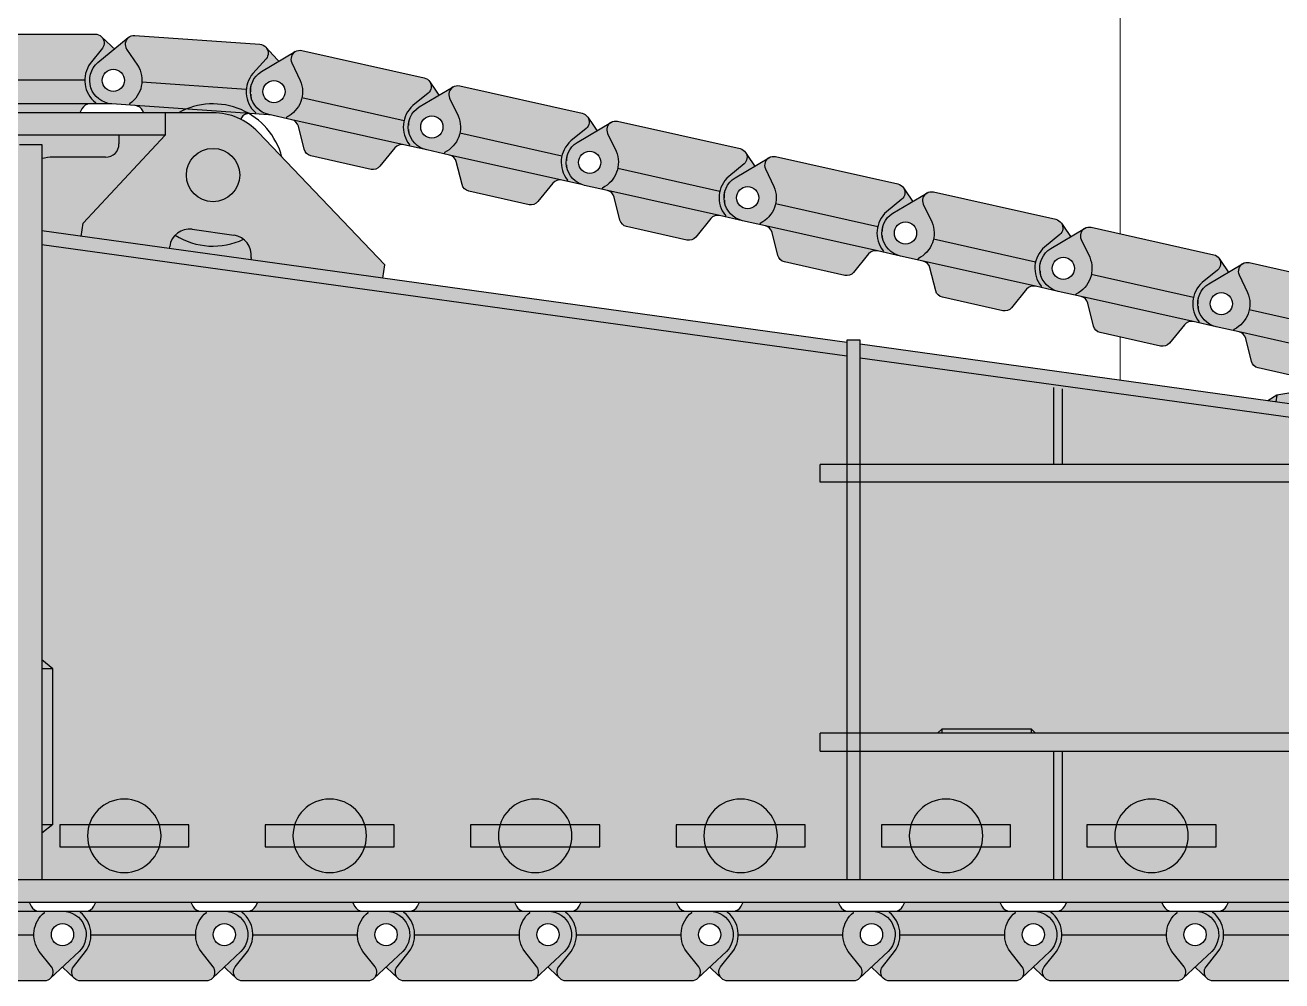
# Model space of a CAD drawing. Header units: millimetres. Extents: x 3847 to 29691, y 5505 to 44718.
# Drawn here: x 16505 to 19331, y 21404 to 23554 of the extents above; entities that cross this region are included whole.
import ezdxf
from ezdxf.enums import TextEntityAlignment as Align

# ---------------------------------------------------------------- set-up
doc = ezdxf.new("R2010")
doc.units = ezdxf.units.MM
doc.set_wipeout_variables(frame=1)
doc.layers.add('Сетка', color=250, linetype='Continuous', lineweight=9)
doc.layers.add('Техника. Кран Liebherr LR 1750', color=251, linetype='Continuous', lineweight=30)
doc.layers.add('Техника. Кран Liebherr LR 1750. Штриховка', color=7, linetype='Continuous', lineweight=15, true_color=0xefd96b)
doc.styles.get("Standard").update_dxf_attribs({"font": ''})
doc.styles.get('Standard').set_extended_font_data('Mipgost')

# ---------------------------------------------------------------- blocks, each defined once
blk = doc.blocks.new('BLOCK-20160731.203409')
at = {"color": 0, "linetype": 'ByBlock', "lineweight": -2, "transparency": 16777216}
blk.add_wipeout([(-26.8, -98.2), (-26.8, -98.2), (-29.8, -100.6), (-33.3, -102.5), (-37, -103.6), (-40.9, -104), (-323.1, -104), (-323.1, -104), (-327, -103.6), (-330.7, -102.5), (-334.2, -100.6), (-337.2, -98.2), (-337.2, -98.2), (-401.5, -37.7), (-401.5, -37.7), (-415.4, -13.6), (-415.1, 14.3), (-400.8, 38.2), (-376.3, 51.6), (-364, 53), (-311.2, 53), (-311.2, 53), (-305.7, 53.8), (-300.7, 56), (-296.4, 59.5), (-293.3, 64.1), (-269.4, 111.8), (-269.4, 111.8), (-266.3, 116.3), (-262, 119.8), (-257, 122.1), (-251.5, 122.8), (-251.5, 122.8), (-112.5, 122.8), (-112.5, 122.8), (-107, 122.1), (-102, 119.8), (-97.7, 116.3), (-94.6, 111.8), (-70.7, 64.1), (-70.7, 64.1), (-67.6, 59.5), (-63.3, 56), (-58.3, 53.8), (-52.8, 53), (-52.8, 53), (0, 53), (0, 53), (26.9, 45.7), (46.4, 25.8), (53.1, -1.3), (45.2, -28), (37.5, -37.7)], dxfattribs=at)
at = {"layer": 'Техника. Кран Liebherr LR 1750. Штриховка', "true_color": 0x848484, "transparency": 16777216}
h = blk.add_hatch(color=252, dxfattribs=at)
h.dxf.hatch_style = 1
h.paths.add_polyline_path([(-251.5, 122.8, 0.284084), (-269.4, 111.8), (-293.3, 64.1, -0.284084), (-311.2, 53), (-52.8, 53, -0.284084), (-70.7, 64.1), (-94.6, 111.8, 0.284084), (-112.5, 122.8)])
at = {"layer": 'Техника. Кран Liebherr LR 1750. Штриховка', "true_color": 0xadadad, "transparency": 16777216}
h = blk.add_hatch(color=253, dxfattribs=at)
h.dxf.hatch_style = 1
h.paths.add_polyline_path([(-323.7, 50.1), (-323.7, 53), (-364, 53, 0.668745), (-401.5, -37.7), (-337.2, -98.2, -0.36781), (-339.3, -72.3), (-311.8, -37.6, 0.398594)])
h.paths.add_polyline_path([(-389, 0, -1), (-339, 0, -1)], flags=16)
h.paths.add_polyline_path([(-52.2, -37.6), (-24.7, -72.3, -0.36781), (-26.8, -98.2), (37.5, -37.7, 0.668745), (0, 53), (-40.3, 53), (-40.3, 50.1, 0.398594)])
h.paths.add_polyline_path([(25, 0, -1), (-25, 0, -1)], flags=16)
h.paths.add_polyline_path([(-64.3, -0.1, -0.227384), (-40.3, 50.1), (-40.3, 53), (-52.8, 53), (-311.2, 53), (-323.7, 53), (-323.7, 50.1, -0.227384), (-299.7, -0.1)])
at = {"layer": 'Техника. Кран Liebherr LR 1750. Штриховка', "transparency": 16777216}
h = blk.add_hatch(color=256, dxfattribs=at)
h.dxf.hatch_style = 1
h.set_gradient(color1=(91, 91, 91), color2=(173, 173, 173), rotation=90, tint=1)
h.paths.add_polyline_path([(-299.7, -0.1, -0.156982), (-311.8, -37.6), (-339.3, -72.3, 0.36781), (-337.2, -98.2, 0.198506), (-323.1, -104), (-40.9, -104, 0.198506), (-26.8, -98.2, 0.36781), (-24.7, -72.3), (-52.2, -37.6, -0.156982), (-64.3, -0.1)])
at = {"color": 0, "linetype": 'ByBlock', "lineweight": -2, "transparency": 16777216}
for p, q in [((-311.2, 53), (-52.8, 53)), ((-299.7, -0.1), (-64.3, -0.1))]:
    blk.add_line(p, q, dxfattribs=at)
blk.add_lwpolyline([(37.5, -37.7), (-26.8, -98.2, -0.198506), (-40.9, -104), (-323.1, -104, -0.198506), (-337.2, -98.2), (-401.5, -37.7, -0.668745), (-364, 53), (-311.2, 53, 0.284084), (-293.3, 64.1), (-269.4, 111.8, -0.284084), (-251.5, 122.8), (-112.5, 122.8, -0.284084), (-94.6, 111.8), (-70.7, 64.1, 0.284084), (-52.8, 53), (0, 53, -0.668745)], format="xyb", close=True, dxfattribs=at)
for points in [[(-337.2, -98.2, -0.36781), (-339.3, -72.3), (-311.8, -37.6, 0.398594), (-323.7, 50.1), (-323.7, 53)], [(-26.8, -98.2, 0.36781), (-24.7, -72.3), (-52.2, -37.6, -0.398594), (-40.3, 50.1), (-40.3, 53)]]:
    blk.add_lwpolyline(points, format="xyb", dxfattribs=at)
for centre in [(-364, 0), (0, 0)]:
    blk.add_circle(centre, 25, dxfattribs=at)
blk = doc.blocks.new('BLOCK-20200617.075124')
at = {"color": 0, "linetype": 'ByBlock', "lineweight": -2, "transparency": 16777216}
blk.add_lwpolyline([(-145.2, 24.8), (145.2, 24.8), (145.2, -24.8), (-145.2, -24.8)], close=True, dxfattribs=at)
blk.add_circle((0, 0), 82.7, dxfattribs=at)
blk = doc.blocks.new('*U52')
at = {"color": 0, "linetype": 'ByBlock', "lineweight": -2, "transparency": 16777216}
blk.add_blockref('BLOCK-20200617.075124', (0, 0), dxfattribs=at)
blk = doc.blocks.new('*U53')
at = {"color": 0, "linetype": 'ByBlock', "lineweight": -2, "transparency": 16777216}
for p in [(462, 0), (924, 0), (1386, 0), (1848, 0), (2310, 0), (2772, 0)]:
    blk.add_blockref('*U52', p, dxfattribs=at)
blk = doc.blocks.new('BLOCK-20200617.103316')
at = {"color": 0, "linetype": 'ByBlock', "lineweight": -2, "transparency": 16777216}
blk.add_wipeout([(1159.4, 878), (1159.4, 878), (1159.4, 878), (1159.4, 878), (-1836.6, 878), (-2298.6, 878), (-2298.6, 878), (-2326.7, 875.1), (-2353.7, 866.7), (-2378.5, 853), (-2400, 834.6), (-2684.7, 535.7), (-2680.3, 503.8), (-3713.6, 357.5), (-3713.6, 362.5), (-3763.6, 362.5), (-3763.6, 350.4), (-4653.6, 224.4), (-4655.7, 239.3), (-4655.7, 239.3), (-4830.6, 281.7), (-5010.5, 286.6), (-5187.4, 253.9), (-5353.6, 184.8), (-5353.6, 184.8), (-5353.6, 142), (-5003.6, 142), (-5003.6, -558), (-5031.1, -592.2), (-5231.3, -592.2), (-5231.3, -592.2), (-5278, -657.8), (-5335.3, -714.3), (-5401.5, -760.2), (-5474.6, -794.1), (-5474.6, -794.1), (-5482.9, -801.6), (-5486.4, -846.5), (-5471.8, -852.6), (-4888.6, -898), (4211.4, -898), (5021.2, -849.1), (5021.2, -849.1), (5169.2, -817), (5300.5, -741.6), (5402.9, -630.1), (5466.8, -492.8), (5486.2, -342.6), (5459.4, -193.6), (5388.7, -59.7), (5280.8, 46.6), (5145.9, 115.3), (5090.3, 130), (4497.9, 254.1), (4497.9, 254.1), (4406, 268.9), (4313.2, 275.1), (4220.1, 272.7), (4127.7, 261.6), (4127.7, 261.6), (4013.9, 242.5), (3993.5, 230.2), (3076.4, 357.3), (3076.4, 366.5), (3046.4, 366.5), (3046.4, 361.5), (2003.4, 506), (2007.5, 535.7), (1722.8, 834.6), (1722.8, 834.6), (1701.3, 853), (1676.5, 866.7), (1649.5, 875.1), (1621.4, 878)], dxfattribs=at)
at = {"layer": 'Техника. Кран Liebherr LR 1750. Штриховка', "transparency": 16777216}
h = blk.add_hatch(color=256, dxfattribs=at)
h.dxf.hatch_style = 1
edge = h.paths.add_edge_path()
edge.add_line((1159.4, 878), (-1836.6, 878))
edge.add_line((-1836.6, 878), (-2298.6, 878))
edge.add_arc((-2298.6, 738), 140, 90, 136.3824)
edge.add_line((-2400, 834.6), (-2684.7, 535.7))
edge.add_line((-2684.7, 535.7), (-2680.3, 503.8))
edge.add_line((-2680.3, 503.8), (-3713.6, 357.5))
edge.add_line((-3713.6, 357.5), (-3713.6, 362.5))
edge.add_line((-3713.6, 362.5), (-3763.6, 362.5))
edge.add_line((-3763.6, 362.5), (-3763.6, 350.4))
edge.add_line((-3763.6, 350.4), (-4653.6, 224.4))
edge.add_line((-4653.6, 224.4), (-4655.7, 239.3))
edge.add_arc((-4943.9, -566.7), 855.9, 70.3219, 118.598)
edge.add_line((-5353.6, 184.8), (-5353.6, 142))
edge.add_line((-5353.6, 142), (-5003.6, 142))
edge.add_line((-5003.6, 142), (-5003.6, -558))
edge.add_line((-5003.6, -558), (-5031.1, -592.2))
edge.add_line((-5031.1, -592.2), (-5231.3, -592.2))
edge.add_arc((-5633.6, -355), 467, 289.9048, 329.4803, ccw=False)
edge.add_line((-5474.6, -794.1), (-5482.9, -801.6))
edge.add_line((-5482.9, -801.6), (-5486.4, -846.5))
edge.add_line((-5486.4, -846.5), (-5471.8, -852.6))
edge.add_line((-5471.8, -852.6), (-4888.6, -898))
edge.add_line((-4888.6, -898), (4211.4, -898))
edge.add_line((4211.4, -898), (5021.2, -849.1))
edge.add_arc((4991.4, -355), 495, 273.4537, 438.4769)
edge.add_line((5090.3, 130), (4497.9, 254.1))
edge.add_arc((4292.9, -724.7), 1000, 78.1711, 99.5061)
edge.add_line((4127.7, 261.6), (4013.9, 242.5))
edge.add_line((4013.9, 242.5), (3993.5, 230.2))
edge.add_line((3993.5, 230.2), (3076.4, 357.3))
edge.add_line((3076.4, 357.3), (3076.4, 366.5))
edge.add_line((3076.4, 366.5), (3046.4, 366.5))
edge.add_line((3046.4, 366.5), (3046.4, 361.5))
edge.add_line((3046.4, 361.5), (2003.4, 506))
edge.add_line((2003.4, 506), (2007.5, 535.7))
edge.add_line((2007.5, 535.7), (1722.8, 834.6))
edge.add_arc((1621.4, 738), 140, 43.6176, 90)
edge.add_line((1621.4, 878), (1159.4, 878))
at = {"color": 0, "linetype": 'ByBlock', "lineweight": -2, "ltscale": 20, "transparency": 16777216}
for p, q in [((1513.9, 878), (1513.9, 828)), ((1513.9, 828), (-2191.1, 828)), ((1329.3, 629.7), (1513.9, 828)), ((1409.9, 828), (1409.9, 808)), ((1186.4, 807), (1236.4, 807)), ((1236.4, 807), (1236.4, -848)), ((1379.9, 778), (1261.4, 778)), ((1325.1, 600), (1329.3, 629.7)), ((2003.4, 506), (1236.4, 612.3)), ((1574.7, 615.9), (1668.5, 602.9)), ((1236.4, 582), (3046.4, 331.2)), ((1523.3, 572.5), (1523.9, 577.5)), ((1706.9, 552.1), (1706.3, 547.2)), ((3046.4, 361.5), (3046.4, -848)), ((3076.4, -848), (3076.4, 357.3)), ((3076.4, 327), (4411.4, 142)), ((3511.4, 259.9), (3511.4, 87)), ((3531.4, 87), (3531.4, 257.1)), ((4013.9, 242.5), (4011.8, 227.7)), ((2986.4, 47), (2986.4, 87)), ((4411.4, 87), (2986.4, 87)), ((4411.4, 47), (2986.4, 47)), ((1261.4, -373), (1236.4, -353)), ((1261.4, -373), (1236.4, -373)), ((1261.4, -723), (1261.4, -373)), ((3261.4, -508), (3250.8, -518)), ((3261.4, -508), (3461.4, -508)), ((3261.4, -518), (3261.4, -508)), ((3461.4, -508), (3471, -518)), ((3461.4, -508), (3461.4, -518)), ((2986.4, -558), (2986.4, -518)), ((4411.4, -518), (2986.4, -518)), ((2986.4, -558), (4411.4, -558)), ((3511.4, -558), (3511.4, -848)), ((3531.4, -848), (3531.4, -558)), ((1261.4, -723), (1236.4, -743)), ((1236.4, -723), (1261.4, -723)), ((4209.9, -848), (-4888.6, -848))]:
    blk.add_line(p, q, dxfattribs=at)
for points in [[(-4888.6, -898), (4211.4, -898)], [(4925.8, 144.3), (4451.4, 170), (4451.4, 177), (4411.4, 177), (4411.4, 172.3), (3993.5, 230.2)]]:
    blk.add_lwpolyline(points, dxfattribs=at)
blk.add_lwpolyline([(4127.7, 261.6), (4013.9, 242.5), (3993.5, 230.2), (3076.4, 357.3), (3076.4, 366.5), (3046.4, 366.5), (3046.4, 361.5), (2003.4, 506), (2007.5, 535.7), (1722.8, 834.6, 0.20519), (1621.4, 878), (1159.4, 878)], format="xyb", dxfattribs=at)
blk.add_circle((1621.4, 738), 60, dxfattribs=at)
for centre, radius, start, end in [((1621.4, 738), 160, 14.6626, 118.955), ((1379.9, 808), 30, 270, 0), ((1261.4, 678), 100, 90, 104.4775), ((1568.5, 571.3), 45, 82.1102, 172.1102), ((1621.4, 738), 160, 237.8088, 295.5054), ((1662.4, 558.3), 45, 352.1102, 82.1102)]:
    blk.add_arc(centre, radius, start, end, dxfattribs=at)
at = {"color": 0, "linetype": 'ByBlock', "lineweight": -2, "transparency": 16777216, "xscale": -1}
blk.add_blockref('*U53', (4193.8, -748.6), dxfattribs=at)
blk = doc.blocks.new('BLOCK-20150606.23573758')
at = {"transparency": 16777216, "rotation": 180}
blk.add_blockref('BLOCK-20160731.203409', (1371.9, 2026), dxfattribs=at)
at = {"transparency": 16777216}
blk.add_blockref('BLOCK-20160731.203409', (4532.4, 104), dxfattribs=at)
at = {"transparency": 16777216, "rotation": 175.9741833832851}
blk.add_blockref('BLOCK-20160731.203409', (1735.8, 2026), dxfattribs=at)
at = {"transparency": 16777216}
blk.add_blockref('BLOCK-20160731.203409', (4168.5, 104), dxfattribs=at)
at = {"transparency": 16777216, "rotation": 167.3750779033323}
blk.add_blockref('BLOCK-20160731.203409', (2097, 2000.6), dxfattribs=at)
at = {"transparency": 16777216}
blk.add_blockref('BLOCK-20160731.203409', (3804.6, 104), dxfattribs=at)
at = {"transparency": 16777216, "rotation": 167.3750779033323}
blk.add_blockref('BLOCK-20160731.203409', (2452.1, 1921.1), dxfattribs=at)
at = {"transparency": 16777216}
blk.add_blockref('BLOCK-20160731.203409', (3440.8, 104), dxfattribs=at)
at = {"transparency": 16777216, "rotation": 167.3750779033323}
blk.add_blockref('BLOCK-20160731.203409', (2807.2, 1841.5), dxfattribs=at)
at = {"transparency": 16777216}
blk.add_blockref('BLOCK-20160731.203409', (3076.9, 104), dxfattribs=at)
at = {"transparency": 16777216, "rotation": 167.3750779033323}
blk.add_blockref('BLOCK-20160731.203409', (3162.2, 1762), dxfattribs=at)
at = {"transparency": 16777216}
blk.add_blockref('BLOCK-20160731.203409', (2713.1, 104), dxfattribs=at)
at = {"transparency": 16777216, "rotation": 167.3750779033323}
blk.add_blockref('BLOCK-20160731.203409', (3517.3, 1682.5), dxfattribs=at)
at = {"transparency": 16777216}
blk.add_blockref('BLOCK-20160731.203409', (2349.2, 104), dxfattribs=at)
at = {"transparency": 16777216, "rotation": 167.3750779033323}
blk.add_blockref('BLOCK-20160731.203409', (3872.3, 1602.9), dxfattribs=at)
at = {"transparency": 16777216}
blk.add_blockref('BLOCK-20160731.203409', (1985.3, 104), dxfattribs=at)
at = {"transparency": 16777216, "rotation": 167.3750779033323}
blk.add_blockref('BLOCK-20160731.203409', (4227.4, 1523.4), dxfattribs=at)
at = {"transparency": 16777216}
blk.add_blockref('BLOCK-20160731.203409', (1621.5, 104), dxfattribs=at)
at = {"color": 0, "linetype": 'ByBlock', "lineweight": -2, "transparency": 16777216}
blk.add_blockref('BLOCK-20200617.103316', (338.6, 1075), dxfattribs=at)
blk = doc.blocks.new('*U144')
at = {"color": 0, "linetype": 'ByBlock', "lineweight": -2, "ltscale": 20, "transparency": 16777216}
blk.add_blockref('BLOCK-20150606.23573758', (0, 0), dxfattribs=at)
at = {"layer": 'Defpoints', "color": 250, "linetype": 'ByBlock', "lineweight": -2}
blk.add_attdef('МАРКА', text='', height=250, dxfattribs=at).set_placement((-5007.7, 2984.1), align=Align.MIDDLE_CENTER)

msp = doc.modelspace()

# ---------------------------------------------------------------- linework, layer by layer
at = {"layer": 'Сетка', "linetype": 'Continuous'}
msp.add_line((18967.6, 21403.9), (18967.6, 33403.9), dxfattribs=at)

# ---------------------------------------------------------------- next in the draw order: block references
at = {"layer": 'Техника. Кран Liebherr LR 1750'}
msp.add_blockref('*U144', (14967.6, 21403.9), dxfattribs=at)

doc.saveas('drawing.dxf')
